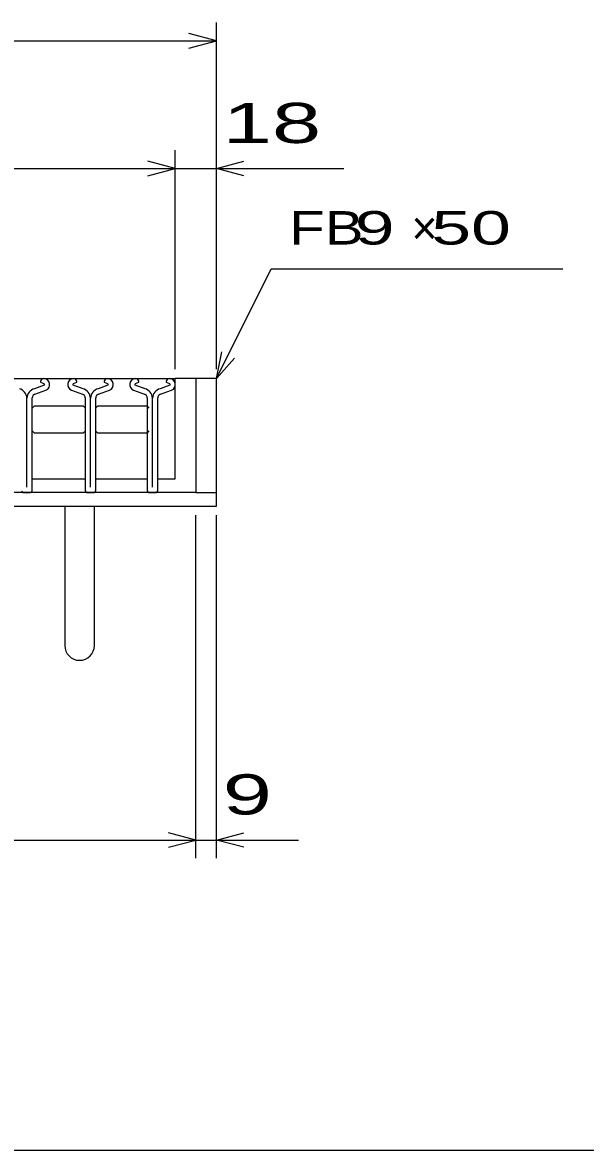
# Model space of a CAD drawing. Units: millimetres, scale not verified. Extents: x -1456 to 1389, y -1026 to 839.
# Drawn here: x -556 to -309.1, y -921.2 to -426.7 of the extents above; entities that cross this region are included whole.
import ezdxf
from ezdxf.enums import TextEntityAlignment as Align

# ---------------------------------------------------------------- set-up
doc = ezdxf.new("R2010")
doc.units = ezdxf.units.MM
doc.header["$LTSCALE"] = 8
for name, color, linetype, lineweight in [('0_2', 150, 'Continuous', 25), ('16', 3, 'Continuous', 25), ('19', 6, 'Continuous', 25), ('22', 2, 'Continuous', 25)]:
    doc.layers.add(name, color=color, linetype=linetype, lineweight=lineweight)
doc.styles.add('ベクトル', font='')
doc.styles.get('ベクトル').set_extended_font_data('ベクトル')

msp = doc.modelspace()

# ---------------------------------------------------------------- linework, layer by layer
at = {"layer": '0_2'}
msp.add_line((1388.8, -921.2), (-1379.2, -921.2), dxfattribs=at)
at = {"layer": '16'}
for p, q in [((-871, -582.7), (-489, -582.7)), ((-489, -626.7), (-489, -582.7)), ((-546.502, -585.708), (-550.822, -587.228)), ((-550.612, -589.589), (-545.742, -587.879)), ((-548.101, -584.083), (-548.101, -584.313)), ((-548.101, -584.313), (-546.661, -585.013)), ((-534.579, -587.879), (-529.709, -589.589)), ((-529.499, -587.228), (-533.819, -585.708)), ((-533.66, -585.013), (-532.22, -584.313)), ((-532.22, -584.313), (-532.22, -584.083)), ((-518.602, -585.708), (-522.922, -587.228)), ((-522.712, -589.589), (-517.842, -587.879)), ((-520.201, -584.083), (-520.201, -584.313)), ((-520.201, -584.313), (-518.761, -585.013)), ((-507.379, -587.879), (-502.509, -589.589)), ((-502.299, -587.228), (-506.619, -585.708)), ((-506.46, -585.013), (-505.02, -584.313)), ((-505.02, -584.313), (-505.02, -584.083)), ((-491.402, -585.708), (-495.722, -587.228)), ((-495.512, -589.589), (-490.642, -587.879)), ((-493.001, -584.083), (-493.001, -584.313)), ((-493.001, -584.313), (-491.561, -585.013)), ((-554.1, -630.41), (-554.1, -591.34)), ((-551.81, -632.012), (-551.81, -591.292)), ((-528.51, -591.292), (-528.51, -632.012)), ((-526.2, -630.41), (-526.2, -591.34)), ((-523.91, -632.012), (-523.91, -591.292)), ((-501.31, -591.292), (-501.31, -632.012)), ((-499, -630.41), (-499, -591.34)), ((-496.71, -632.012), (-496.71, -591.292)), ((-551.85, -595.7), (-550.85, -594.7)), ((-550.85, -594.7), (-529.45, -594.7)), ((-529.45, -594.7), (-528.45, -595.7)), ((-523.95, -595.7), (-522.95, -594.7)), ((-522.95, -594.7), (-501.55, -594.7)), ((-501.55, -594.7), (-500.55, -595.7)), ((-550.85, -606.7), (-551.85, -605.7)), ((-529.45, -606.7), (-550.85, -606.7)), ((-528.45, -605.7), (-529.45, -606.7)), ((-522.95, -606.7), (-523.95, -605.7)), ((-501.55, -606.7), (-522.95, -606.7)), ((-500.55, -605.7), (-501.55, -606.7)), ((-551.8, -626.7), (-528.5, -626.7)), ((-523.9, -626.7), (-501.3, -626.7)), ((-496.7, -626.7), (-489, -626.7)), ((-555.71, -632.712), (-552.51, -632.712)), ((-527.81, -632.712), (-524.61, -632.712)), ((-500.61, -632.712), (-497.41, -632.712))]:
    msp.add_line(p, q, dxfattribs=at)
for centre, radius, start, end in [((-546.652, -584.146), 1.45, 94.45, 177.5), ((-546.811, -585.4), 2.7, 293.32, 89.02002), ((-533.51, -585.4), 2.7, 90.98, 246.68), ((-533.669, -584.146), 1.45, 2.5, 85.55), ((-518.752, -584.146), 1.45, 94.45, 177.5), ((-518.911, -585.4), 2.7, 293.32, 89.02002), ((-506.31, -585.4), 2.7, 90.98, 246.68), ((-506.469, -584.146), 1.45, 2.5, 85.55), ((-491.552, -584.146), 1.45, 94.45, 177.5), ((-491.711, -585.4), 2.7, 293.32, 89.02002), ((-558.69, -591.643), 4.6, 3.78, 73.7), ((-549.531, -591.643), 4.6, 106.3, 176.22), ((-546.826, -585.416), 0.44, 317.67, 68.08999), ((-533.495, -585.416), 0.44, 111.91, 222.33), ((-530.79, -591.643), 4.6, 3.78, 73.7), ((-521.631, -591.643), 4.6, 106.3, 176.22), ((-518.926, -585.416), 0.44, 317.67, 68.08999), ((-506.295, -585.416), 0.44, 111.91, 222.33), ((-503.59, -591.643), 4.6, 3.78, 73.7), ((-494.431, -591.643), 4.6, 106.3, 176.22), ((-491.726, -585.416), 0.44, 317.67, 68.08999), ((-550.012, -591.289), 1.8, 109.42, 180), ((-530.309, -591.289), 1.8, 0, 70.58), ((-522.112, -591.289), 1.8, 109.42, 180), ((-503.109, -591.289), 1.8, 0, 70.58), ((-494.912, -591.289), 1.8, 109.42, 180), ((-555.71, -632.012), 0.7, 180, 270), ((-552.51, -632.012), 0.7, 270, 0), ((-527.81, -632.012), 0.7, 180, 270), ((-524.61, -632.012), 0.7, 270, 0), ((-500.61, -632.012), 0.7, 180, 270), ((-497.41, -632.012), 0.7, 270, 0)]:
    msp.add_arc(centre, radius, start, end, dxfattribs=at)
at = {"layer": '19'}
for p, q in [((-471, -582.7), (-489, -582.7)), ((-480, -582.7), (-480, -632.7)), ((-471, -638.7), (-471, -582.7)), ((-480, -632.7), (-880, -632.7)), ((-480, -632.7), (-471, -632.7)), ((-889, -638.7), (-471, -638.7)), ((-537.5, -638.7), (-537.5, -699.81)), ((-524.5, -699.81), (-524.5, -638.7))]:
    msp.add_line(p, q, dxfattribs=at)
msp.add_arc((-531, -699.81), 6.5, 180, 0, dxfattribs=at)
at = {"layer": '22', "color": 4}
for p, q in [((-471, -578.7), (-471, -426.7)), ((-889, -434.7), (-471, -434.7)), ((-471, -434.7), (-483, -431.5)), ((-483, -437.9), (-471, -434.7)), ((-489, -578.7), (-489, -482.7)), ((-471, -578.7), (-471, -482.7)), ((-489, -490.7), (-501, -487.5)), ((-471, -490.7), (-459, -487.5)), ((-871, -490.7), (-489, -490.7)), ((-501, -493.9), (-489, -490.7)), ((-489, -490.7), (-471, -490.7)), ((-459, -493.9), (-471, -490.7)), ((-471, -490.7), (-415, -490.7)), ((-471, -582.7), (-447, -534.7)), ((-447, -534.7), (-319, -534.7)), ((-471, -582.7), (-468.6, -571.02)), ((-471, -582.7), (-463, -573.9)), ((-480, -793.1), (-480, -642.7)), ((-471, -793.1), (-471, -642.7)), ((-880, -785.1), (-480, -785.1)), ((-480, -785.1), (-492, -781.9)), ((-492, -788.3), (-480, -785.1)), ((-480, -785.1), (-471, -785.1)), ((-471, -785.1), (-459, -781.9)), ((-459, -788.3), (-471, -785.1)), ((-471, -785.1), (-435, -785.1))]:
    msp.add_line(p, q, dxfattribs=at)

# ---------------------------------------------------------------- texts
at = {"layer": '22', "style": 'ベクトル'}
for s, height, width, p in [(' 18 ', 17.6, 1.65, (-479, -470.7)), (' 9 ', 14.66, 1.6, (-419, -516.7)), (' 50 ', 14.66, 1.6, (-385.4, -516.7)), ('FB', 14.66, 1.3, (-439, -516.7)), (' 9 ', 17.6, 1.65, (-479, -765.1))]:
    msp.add_text(s, height=height, dxfattribs=dict(at, width=width)).set_placement(p, align=Align.MIDDLE_LEFT)
msp.add_text('×', height=14.66, dxfattribs=at).set_placement((-385.4, -516.7), align=Align.MIDDLE_LEFT)

doc.saveas('drawing.dxf')
